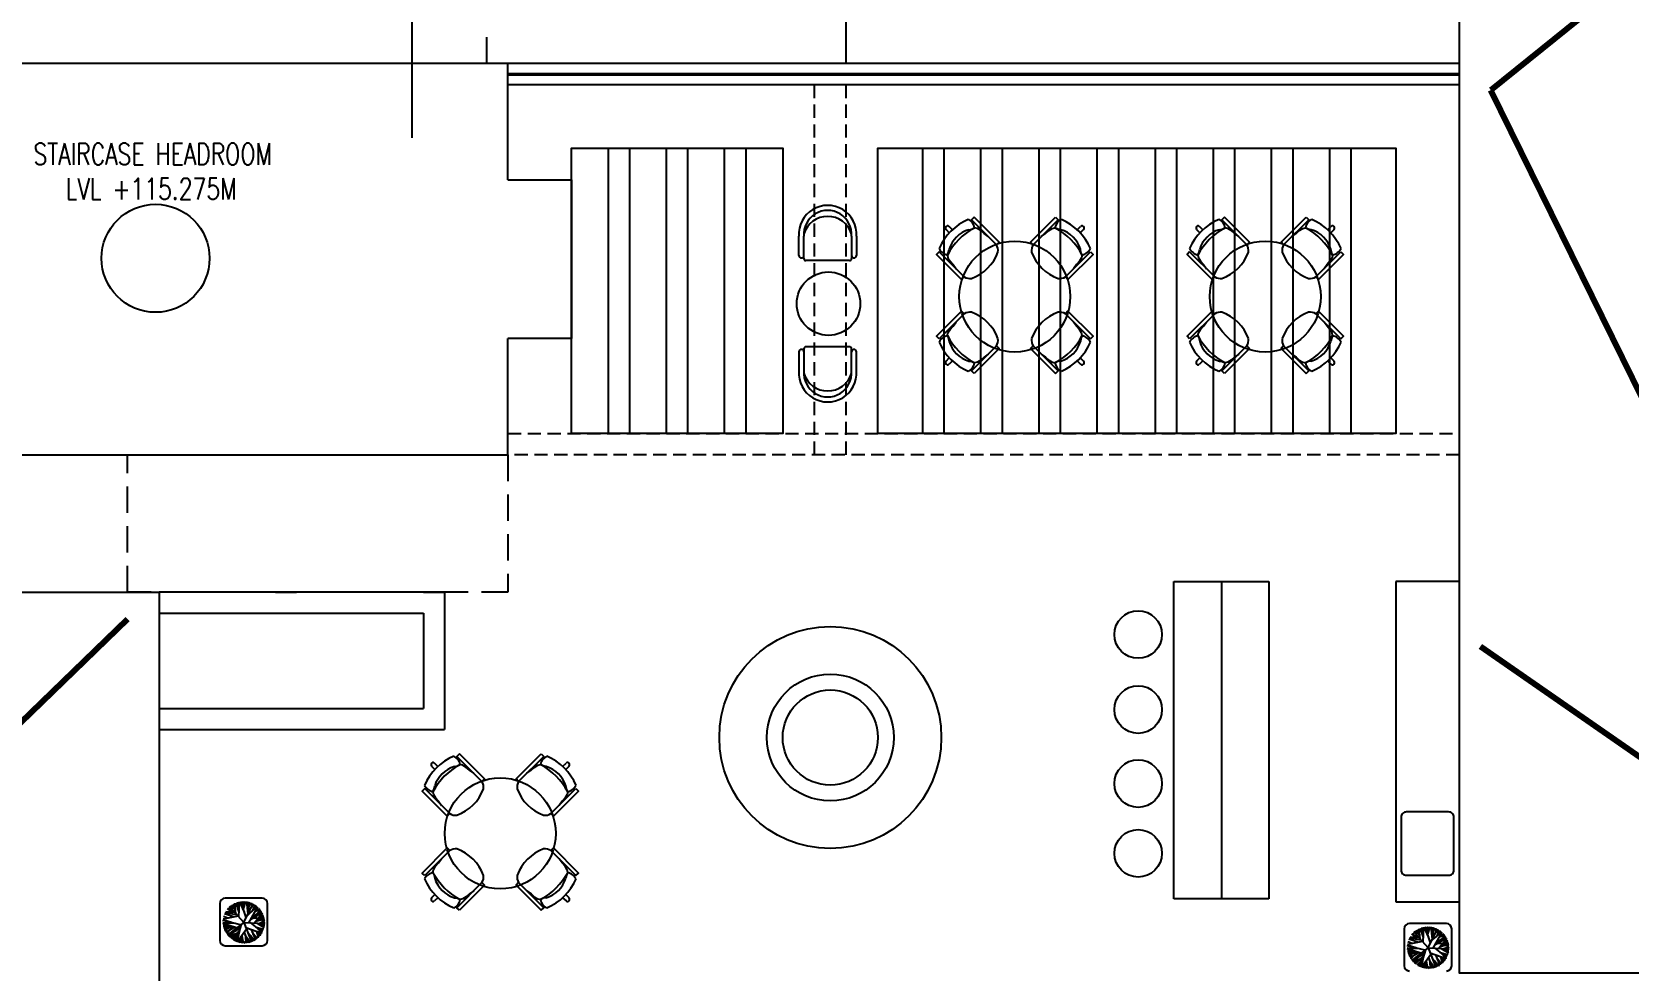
# Model space of a CAD drawing. Extents: x -32840 to 422982, y 280745 to 888746.
# Drawn here: x 224887 to 239997, y 297500 to 306384 of the extents above; entities that cross this region are included whole.
import ezdxf
from ezdxf.enums import TextEntityAlignment as Align

# ---------------------------------------------------------------- set-up
doc = ezdxf.new("R2010")
doc.units = 0
doc.header["$LTSCALE"] = 1000
for name, pattern in [('CONTINOUS', [0]), ('HIDDEN', [0.375, 0.25, -0.125]), ('HIDDEN2', [0.1875, 0.125, -0.0625])]:
    doc.linetypes.add(name, pattern=pattern)
doc.layers.add('A-BEAM1', color=1, linetype='HIDDEN2', transparency=0.5)
for name, color, linetype in [('A-Chejja', 5, 'HIDDEN'), ('A-RD', 6, 'Continuous'), ('A-STAIR', 2, 'Continuous'), ('A-Tag LVl', 2, 'Continuous'), ('A-WALL', 7, 'CONTINOUS'), ('FURNITURE', 8, 'CONTINOUS'), ('PS_FLOOR SLOPE', 150, 'Continuous'), ('RAILING', 1, 'Continuous'), ('WALL', 6, 'Continuous')]:
    doc.layers.add(name, color=color, linetype=linetype)
doc.styles.add('ROMANS', font='romans.shx', dxfattribs={"width": 0.8})
doc.dimstyles.new('PS_DIM', dxfattribs={"dimtxt": 100, "dimasz": 100, "dimexe": 1, "dimexo": 1, "dimgap": 15, "dimtad": 1, "dimdec": 0, "dimrnd": 5, "dimzin": 3, "dimdsep": 46, "dimtxsty": 'ROMANS', "dimblk": 'OBLIQUE', "dimcen": 0.09, "dimclrd": 256, "dimclre": 256, "dimclrt": 4, "dimadec": 0, "dimazin": 0, "dimtfac": 1, "dimtdec": 0, "dimtix": 1, "dimtofl": 0, "dimtmove": 1, "dimatfit": 3, "dimfxl": 1, "dimtolj": 1, "dimtzin": 3, "dimarcsym": 0})

# ---------------------------------------------------------------- blocks, each defined once
blk = doc.blocks.new('TAG-SEC-ARROW')
h = blk.add_hatch(color=256)
h.paths.add_polyline_path([(-10.11, 0), (-6.5, 0, -0.2206), (-4.2, 4.96)])
h.paths.add_polyline_path([(0, 8.49), (-4.16, 5, -0.175251), (0, 6.5, -0.175251), (4.16, 5)])
h.paths.add_polyline_path([(4.2, 4.96, -0.2206), (6.5, 0), (10.11, 0)])
for p, q in [((0, 8.49), (-10.11, 0)), ((0, 8.49), (10.11, 0)), ((-6.5, 0), (-10.11, 0)), ((6.5, 0), (46.5, 0))]:
    blk.add_line(p, q)
blk.add_arc((0, 0), 6.5, 0, 180)
blk = doc.blocks.new('A$Ce1edbb18')
at = {"layer": 'A-Tag LVl', "xscale": -100.0000000000005, "yscale": 100.0000000000005, "zscale": 100, "rotation": 90}
blk.add_blockref('TAG-SEC-ARROW', (14792, 2649), dxfattribs=at)
blk = doc.blocks.new('RD')
at = {"style": 'ROMANS', "width": 0.75}
for tag, p in [('RT', (10.24, 14.08)), ('SZ', (10.24, 2.74))]:
    blk.add_attdef(tag, text='', height=9, dxfattribs=at).set_placement(p, align=Align.CENTER)
blk = doc.blocks.new('_Oblique')
at = {"color": 0, "linetype": 'ByBlock', "lineweight": -2}
blk.add_line((-0.5, -0.5), (0.5, 0.5), dxfattribs=at)
at = {"color": 0, "linetype": 'ByBlock'}
blk.add_line((-0.5, -0.5), (0.5, 0.5), dxfattribs=at)

msp = doc.modelspace()

# ---------------------------------------------------------------- linework, layer by layer
msp.add_line((228790.6, 299984.2), (228790.6, 299784.2))
at = {"layer": 'A-BEAM1'}
for p, q in [((232290.6, 302384.2), (232290.6, 305884.2)), ((232590.6, 302384.2), (232590.6, 305884.2))]:
    msp.add_line(p, q, dxfattribs=at)
msp.add_lwpolyline([(238390.6, 302584.2), (238390.6, 302384.2), (229390.6, 302384.2), (229390.6, 302584.2)], close=True, dxfattribs=at)
at = {"layer": 'A-Chejja', "color": 8}
msp.add_line((229190.6, 306084.2), (229190.6, 306384.2), dxfattribs=at)
at = {"layer": 'A-Chejja', "color": 8, "linetype": 'Continuous'}
msp.add_lwpolyline([(232590.6, 306084.2), (232590.6, 307984.2), (213165.6, 307984.2), (213165.6, 307384.2)], dxfattribs=at)
at = {"layer": 'A-Chejja', "color": 1, "linetype": 'Continuous'}
for points in [[(229990.6, 302584.2), (229990.6, 305284.2), (231990.6, 305284.2), (231990.6, 302584.2)], [(232890.6, 302584.2), (232890.6, 305284.2), (237790.6, 305284.2), (237790.6, 302584.2)]]:
    msp.add_lwpolyline(points, close=True, dxfattribs=at)
at = {"layer": 'A-Chejja', "linetype": 'Continuous'}
for points in [[(230540.6, 302584.2), (230340.6, 302584.2), (230340.6, 305284.2), (230540.6, 305284.2)], [(231090.6, 302584.2), (230890.6, 302584.2), (230890.6, 305284.2), (231090.6, 305284.2)], [(231640.6, 302584.2), (231440.6, 302584.2), (231440.6, 305284.2), (231640.6, 305284.2)], [(233515.6, 302584.2), (233315.6, 302584.2), (233315.6, 305284.2), (233515.6, 305284.2)], [(234065.6, 302584.2), (233865.6, 302584.2), (233865.6, 305284.2), (234065.6, 305284.2)], [(234615.6, 302584.2), (234415.6, 302584.2), (234415.6, 305284.2), (234615.6, 305284.2)], [(235165.6, 302584.2), (234965.6, 302584.2), (234965.6, 305284.2), (235165.6, 305284.2)], [(235715.6, 302584.2), (235515.6, 302584.2), (235515.6, 305284.2), (235715.6, 305284.2)], [(236265.6, 302584.2), (236065.6, 302584.2), (236065.6, 305284.2), (236265.6, 305284.2)], [(236815.6, 302584.2), (236615.6, 302584.2), (236615.6, 305284.2), (236815.6, 305284.2)], [(237365.6, 302584.2), (237165.6, 302584.2), (237165.6, 305284.2), (237365.6, 305284.2)]]:
    msp.add_lwpolyline(points, close=True, dxfattribs=at)
at = {"layer": 'A-Chejja', "color": 8}
msp.add_lwpolyline([(229390.6, 302384.2), (229390.6, 301084.2), (225790.6, 301084.2), (225790.6, 302384.2)], dxfattribs=at)
at = {"layer": 'A-STAIR'}
msp.add_lwpolyline([(229390.6, 304984.2), (229990.6, 304984.2), (229990.6, 303484.2), (229390.6, 303484.2)], dxfattribs=at)
at = {"layer": 'A-WALL'}
for p, q in [((229390.6, 302384.2), (229390.6, 303484.2)), ((228790.6, 301084.2), (226090.6, 301084.2)), ((227190.6, 301084.2), (227190.6, 301084.2)), ((227190.6, 301084.2), (227390.6, 301084.2)), ((227390.6, 301084.2), (227390.6, 301084.2)), ((228590.6, 301084.2), (228590.6, 301084.2)), ((228590.6, 301084.2), (228790.6, 301084.2)), ((228790.6, 301084.2), (228790.6, 299984.2)), ((226090.6, 300884.2), (226090.6, 299984.2)), ((226090.6, 300884.2), (228590.6, 300884.2)), ((228590.6, 300884.2), (228590.6, 299984.2)), ((226090.6, 299984.2), (227190.6, 299984.2)), ((226090.6, 299984.2), (228590.6, 299984.2)), ((226090.6, 299784.2), (228790.6, 299784.2))]:
    msp.add_line(p, q, dxfattribs=at)
at = {"layer": 'A-WALL', "color": 2}
for points in [[(248890.6, 297484.2), (248890.6, 317084.2), (238390.6, 317084.2), (238390.6, 306084.2), (238390.6, 297484.2), (248890.6, 297484.2)], [(229390.6, 306084.2), (222690.6, 306084.2), (222690.6, 302384.2), (229390.6, 302384.2), (229390.6, 303484.2)], [(229390.6, 304984.2), (229390.6, 306084.2)]]:
    msp.add_lwpolyline(points, dxfattribs=at)
msp.add_lwpolyline([(213690.6, 301084.2), (226090.6, 301084.2), (226090.6, 294184.2), (218590.6, 294184.2), (213690.6, 294184.2)], close=True, dxfattribs=at)
at = {"layer": 'FURNITURE'}
for p, q in [((233535.8, 304515.5), (233566.4, 304483.6)), ((233596, 304513.1), (233564.3, 304543.9)), ((233751.3, 304513.5), (233779.5, 304518.8)), ((233779.5, 304518.8), (233806.1, 304530.2)), ((233831.5, 304524.7), (233806.1, 304530.2)), ((233864, 304504.8), (233831.5, 304524.7)), ((233895.2, 304476.8), (233864, 304504.8)), ((233934.9, 304448.4), (233895.2, 304476.8)), ((234436.9, 304448.4), (234476.6, 304476.8)), ((234476.6, 304476.8), (234507.8, 304504.8)), ((234507.8, 304504.8), (234540.3, 304524.7)), ((234540.3, 304524.7), (234565.7, 304530.2)), ((234592.4, 304518.8), (234565.7, 304530.2)), ((234620.5, 304513.5), (234592.4, 304518.8)), ((234775.8, 304513.1), (234807.5, 304543.9)), ((234836, 304515.5), (234805.4, 304483.6)), ((235905.6, 304515.5), (235936.2, 304483.6)), ((235965.8, 304513.1), (235934.1, 304543.9)), ((236121.1, 304513.5), (236149.3, 304518.8)), ((236149.3, 304518.8), (236175.9, 304530.2)), ((236201.3, 304524.7), (236175.9, 304530.2)), ((236233.8, 304504.8), (236201.3, 304524.7)), ((236265, 304476.8), (236233.8, 304504.8)), ((236304.7, 304448.4), (236265, 304476.8)), ((236806.7, 304448.4), (236846.4, 304476.8)), ((236846.4, 304476.8), (236877.6, 304504.8)), ((236877.6, 304504.8), (236910.2, 304524.7)), ((236910.2, 304524.7), (236935.5, 304530.2)), ((236962.2, 304518.8), (236935.5, 304530.2)), ((236990.3, 304513.5), (236962.2, 304518.8)), ((237145.6, 304513.1), (237177.4, 304543.9)), ((237205.9, 304515.5), (237175.2, 304483.6)), ((232143.5, 304269.5), (232143.5, 304452.9)), ((232190.9, 304240.1), (232190.9, 304452.9)), ((232640.9, 304452.9), (232640.9, 304240.1)), ((232688.3, 304452.9), (232688.3, 304269.5)), ((233560, 304300.2), (233565.4, 304328.3)), ((234811.8, 304300.2), (234806.5, 304328.3)), ((235929.8, 304300.2), (235935.2, 304328.3)), ((237181.6, 304300.2), (237176.3, 304328.3)), ((232622, 304221.1), (232209.9, 304221.1)), ((233548.5, 304273.6), (233560, 304300.2)), ((233548.5, 304273.6), (233553.9, 304248.2)), ((233553.9, 304248.2), (233573.7, 304215.6)), ((233573.7, 304215.6), (233601.5, 304184.3)), ((233601.5, 304184.3), (233629.8, 304144.5)), ((234770.4, 304184.3), (234742.1, 304144.5)), ((234798.2, 304215.6), (234770.4, 304184.3)), ((234818, 304248.2), (234798.2, 304215.6)), ((234823.4, 304273.6), (234811.8, 304300.2)), ((234823.4, 304273.6), (234818, 304248.2)), ((235918.3, 304273.6), (235929.8, 304300.2)), ((235918.3, 304273.6), (235923.7, 304248.2)), ((235923.7, 304248.2), (235943.5, 304215.6)), ((235943.5, 304215.6), (235971.3, 304184.3)), ((235971.3, 304184.3), (235999.6, 304144.5)), ((237140.2, 304184.3), (237111.9, 304144.5)), ((237168, 304215.6), (237140.2, 304184.3)), ((237187.8, 304248.2), (237168, 304215.6)), ((237193.2, 304273.6), (237181.6, 304300.2)), ((237193.2, 304273.6), (237187.8, 304248.2)), ((233553.9, 303536.3), (233573.7, 303568.9)), ((233573.7, 303568.9), (233601.5, 303600.2)), ((233601.5, 303600.2), (233629.8, 303640.1)), ((234770.4, 303600.2), (234742.1, 303640.1)), ((234798.2, 303568.9), (234770.4, 303600.2)), ((234818, 303536.3), (234798.2, 303568.9)), ((235923.7, 303536.3), (235943.5, 303568.9)), ((235943.5, 303568.9), (235971.3, 303600.2)), ((235971.3, 303600.2), (235999.6, 303640.1)), ((237140.2, 303600.2), (237111.9, 303640.1)), ((237168, 303568.9), (237140.2, 303600.2)), ((237187.8, 303536.3), (237168, 303568.9)), ((233548.5, 303510.9), (233553.9, 303536.3)), ((233548.5, 303510.9), (233560, 303484.4)), ((233560, 303484.4), (233565.4, 303456.3)), ((234811.8, 303484.4), (234806.5, 303456.3)), ((234823.4, 303510.9), (234811.8, 303484.4)), ((234823.4, 303510.9), (234818, 303536.3)), ((235918.3, 303510.9), (235923.7, 303536.3)), ((235918.3, 303510.9), (235929.8, 303484.4)), ((235929.8, 303484.4), (235935.2, 303456.3)), ((237181.6, 303484.4), (237176.3, 303456.3)), ((237193.2, 303510.9), (237181.6, 303484.4)), ((237193.2, 303510.9), (237187.8, 303536.3)), ((232143.5, 303357.5), (232143.5, 303174.1)), ((232190.9, 303387), (232190.9, 303174.1)), ((232622, 303405.9), (232209.9, 303405.9)), ((232640.9, 303174.1), (232640.9, 303387)), ((232688.3, 303174.1), (232688.3, 303357.5)), ((233535.8, 303269.1), (233566.4, 303300.9)), ((233596, 303271.4), (233564.3, 303240.7)), ((233751.3, 303271), (233779.5, 303265.8)), ((233779.5, 303265.8), (233806.1, 303254.3)), ((233831.5, 303259.8), (233806.1, 303254.3)), ((233864, 303279.7), (233831.5, 303259.8)), ((233895.2, 303307.7), (233864, 303279.7)), ((233934.9, 303336.1), (233895.2, 303307.7)), ((234436.9, 303336.1), (234476.6, 303307.7)), ((234476.6, 303307.7), (234507.8, 303279.7)), ((234507.8, 303279.7), (234540.3, 303259.8)), ((234540.3, 303259.8), (234565.7, 303254.3)), ((234592.4, 303265.8), (234565.7, 303254.3)), ((234620.5, 303271), (234592.4, 303265.8)), ((234775.8, 303271.4), (234807.5, 303240.7)), ((234836, 303269.1), (234805.4, 303300.9)), ((235905.6, 303269.1), (235936.2, 303300.9)), ((235965.8, 303271.4), (235934.1, 303240.7)), ((236121.1, 303271), (236149.3, 303265.8)), ((236149.3, 303265.8), (236175.9, 303254.3)), ((236201.3, 303259.8), (236175.9, 303254.3)), ((236233.8, 303279.7), (236201.3, 303259.8)), ((236265, 303307.7), (236233.8, 303279.7)), ((236304.7, 303336.1), (236265, 303307.7)), ((236806.7, 303336.1), (236846.4, 303307.7)), ((236846.4, 303307.7), (236877.6, 303279.7)), ((236877.6, 303279.7), (236910.2, 303259.8)), ((236910.2, 303259.8), (236935.5, 303254.3)), ((236962.2, 303265.8), (236935.5, 303254.3)), ((236990.3, 303271), (236962.2, 303265.8)), ((237145.6, 303271.4), (237177.4, 303240.7)), ((237205.9, 303269.1), (237175.2, 303300.9)), ((235690.6, 301184.2), (236590.6, 301184.2)), ((235690.6, 298184.2), (235690.6, 301184.2)), ((236140.6, 301184.2), (236140.6, 298184.2)), ((236590.6, 301184.2), (236590.6, 298184.2)), ((238390.6, 301184.2), (237790.6, 301184.2)), ((237790.6, 301184.2), (237790.6, 298155.4)), ((228668.2, 299437.7), (228698.8, 299405.9)), ((228728.4, 299435.4), (228696.7, 299466.1)), ((228883.8, 299435.8), (228911.9, 299441.1)), ((228911.9, 299441.1), (228938.5, 299452.5)), ((228963.9, 299447), (228938.5, 299452.5)), ((228996.4, 299427.1), (228963.9, 299447)), ((229027.6, 299399.1), (228996.4, 299427.1)), ((229067.3, 299370.7), (229027.6, 299399.1)), ((229569.3, 299370.7), (229609.1, 299399.1)), ((229609.1, 299399.1), (229640.3, 299427.1)), ((229640.3, 299427.1), (229672.8, 299447)), ((229672.8, 299447), (229698.2, 299452.5)), ((229724.8, 299441.1), (229698.2, 299452.5)), ((229752.9, 299435.8), (229724.8, 299441.1)), ((229908.3, 299435.4), (229940, 299466.1)), ((229968.5, 299437.7), (229937.9, 299405.9)), ((228680.9, 299195.9), (228692.4, 299222.4)), ((228680.9, 299195.9), (228686.3, 299170.5)), ((228692.4, 299222.4), (228697.8, 299250.6)), ((229944.3, 299222.4), (229938.9, 299250.6)), ((229955.8, 299195.9), (229944.3, 299222.4)), ((229955.8, 299195.9), (229950.4, 299170.5)), ((228686.3, 299170.5), (228706.1, 299137.9)), ((228706.1, 299137.9), (228733.9, 299106.6)), ((228733.9, 299106.6), (228762.2, 299066.7)), ((229902.8, 299106.6), (229874.5, 299066.7)), ((229930.6, 299137.9), (229902.8, 299106.6)), ((229950.4, 299170.5), (229930.6, 299137.9)), ((228680.9, 298433.2), (228686.3, 298458.6)), ((228680.9, 298433.2), (228692.4, 298406.6)), ((228686.3, 298458.6), (228706.1, 298491.2)), ((228706.1, 298491.2), (228733.9, 298522.5)), ((228733.9, 298522.5), (228762.2, 298562.3)), ((229902.8, 298522.5), (229874.5, 298562.3)), ((229930.6, 298491.2), (229902.8, 298522.5)), ((229950.4, 298458.6), (229930.6, 298491.2)), ((229955.8, 298433.2), (229944.3, 298406.6)), ((229955.8, 298433.2), (229950.4, 298458.6)), ((228692.4, 298406.6), (228697.8, 298378.5)), ((229944.3, 298406.6), (229938.9, 298378.5)), ((226665.4, 298139.5), (226665.4, 297789.5)), ((227065.4, 298189.5), (226715.4, 298189.5)), ((227115.4, 297789.5), (227115.4, 298139.5)), ((228668.2, 298191.3), (228698.8, 298223.2)), ((228728.4, 298193.7), (228696.7, 298163)), ((228883.8, 298193.3), (228911.9, 298188)), ((228911.9, 298188), (228938.5, 298176.6)), ((228963.9, 298182.1), (228938.5, 298176.6)), ((228996.4, 298202), (228963.9, 298182.1)), ((229027.6, 298230), (228996.4, 298202)), ((229067.3, 298258.4), (229027.6, 298230)), ((229569.3, 298258.4), (229609.1, 298230)), ((229609.1, 298230), (229640.3, 298202)), ((229640.3, 298202), (229672.8, 298182.1)), ((229672.8, 298182.1), (229698.2, 298176.6)), ((229724.8, 298188), (229698.2, 298176.6)), ((229752.9, 298193.3), (229724.8, 298188)), ((229908.3, 298193.7), (229940, 298163)), ((229968.5, 298191.3), (229937.9, 298223.2)), ((236590.6, 298184.2), (235690.6, 298184.2)), ((237790.6, 298155.4), (238390.6, 298155.4)), ((237869.7, 297899.8), (237869.7, 297549.8)), ((238269.7, 297949.8), (237919.7, 297949.8)), ((238319.7, 297549.8), (238319.7, 297899.8)), ((226715.4, 297739.5), (227065.4, 297739.5))]:
    msp.add_line(p, q, dxfattribs=at)
for points in [[(233800, 304632.6), (233775.3, 304607.9), (234012.4, 304370.7), (234037.1, 304395.3)], [(234571.8, 304632.6), (234596.5, 304607.9), (234359.4, 304370.7), (234334.7, 304395.3)], [(236169.8, 304632.6), (236145.1, 304607.9), (236382.2, 304370.7), (236406.9, 304395.3)], [(236941.6, 304632.6), (236966.3, 304607.9), (236729.2, 304370.7), (236704.5, 304395.3)], [(233470.5, 304304.5), (233445.9, 304279.8), (233683, 304042.6), (233707.6, 304067.3)], [(234901.3, 304304.5), (234926, 304279.8), (234688.9, 304042.6), (234664.2, 304067.3)], [(235840.3, 304304.5), (235815.7, 304279.8), (236052.8, 304042.6), (236077.4, 304067.3)], [(237271.1, 304304.5), (237295.8, 304279.8), (237058.7, 304042.6), (237034, 304067.3)], [(233470.5, 303480.1), (233445.9, 303504.7), (233683, 303741.9), (233707.6, 303717.3)], [(234901.3, 303480.1), (234926, 303504.7), (234688.9, 303741.9), (234664.2, 303717.3)], [(235840.3, 303480.1), (235815.7, 303504.7), (236052.8, 303741.9), (236077.4, 303717.3)], [(237271.1, 303480.1), (237295.8, 303504.7), (237058.7, 303741.9), (237034, 303717.3)], [(233800, 303152), (233775.3, 303176.6), (234012.4, 303413.9), (234037.1, 303389.2)], [(234571.8, 303152), (234596.5, 303176.6), (234359.4, 303413.9), (234334.7, 303389.2)], [(236169.8, 303152), (236145.1, 303176.6), (236382.2, 303413.9), (236406.9, 303389.2)], [(236941.6, 303152), (236966.3, 303176.6), (236729.2, 303413.9), (236704.5, 303389.2)], [(228932.4, 299554.8), (228907.7, 299530.2), (229144.8, 299292.9), (229169.5, 299317.6)], [(229704.3, 299554.8), (229728.9, 299530.2), (229491.8, 299292.9), (229467.2, 299317.6)], [(228603, 299226.8), (228578.3, 299202.1), (228815.4, 298964.9), (228840.1, 298989.5)], [(230033.7, 299226.8), (230058.4, 299202.1), (229821.3, 298964.9), (229796.6, 298989.5)], [(228603, 298402.3), (228578.3, 298427), (228815.4, 298664.2), (228840.1, 298639.6)], [(230033.7, 298402.3), (230058.4, 298427), (229821.3, 298664.2), (229796.6, 298639.6)], [(228932.4, 298074.3), (228907.7, 298098.9), (229144.8, 298336.1), (229169.5, 298311.5)], [(229704.3, 298074.3), (229728.9, 298098.9), (229491.8, 298336.1), (229467.2, 298311.5)]]:
    msp.add_lwpolyline(points, close=True, dxfattribs=at)
msp.add_lwpolyline([(238290.6, 299005.4), (237890.6, 299005.4, 0.4142136), (237840.6, 298955.4), (237840.6, 298455.4, 0.4142136), (237890.6, 298405.4), (238290.6, 298405.4, 0.4142136), (238340.6, 298455.4), (238340.6, 298955.4, 0.4142136)], format="xyb", close=True, dxfattribs=at)
for points in [[(226784, 298100.5), (226774.8, 298122)], [(226784, 298078), (226784, 298127.2)], [(226814.7, 298074.9), (226785, 298129.2)], [(226811.7, 298102.6), (226790.1, 298130.2)], [(226817.8, 298041.1), (226807.5, 298140.5)], [(226847.5, 298057.5), (226820.9, 298146.6)], [(226834.2, 298099.5), (226834.2, 298151.7)], [(226844.4, 298011.4), (226850.6, 298155.8)], [(226898.7, 298057.5), (226853.7, 298155.8)], [(226915.1, 298006.2), (226863.9, 298156.9)], [(226895.6, 298112.8), (226875.2, 298158.9)], [(226888.5, 298087.2), (226911, 298158.9)], [(226889.5, 298129.2), (226895.6, 298159.9)], [(226892.6, 297960.1), (226980.7, 298139.4)], [(226932.5, 298042.1), (226921.3, 298156.9)], [(226938.7, 298055.4), (226935.6, 298154.8)], [(226937.7, 298094.4), (226955.1, 298149.7)], [(226947.9, 298127.2), (226944.8, 298152.8)], [(226958.1, 298093.3), (226994, 298132.3)], [(226968.4, 298113.8), (226964.3, 298145.6)], [(226980.7, 298078), (227001.2, 298127.2)], [(226774.8, 297959.1), (226693.8, 297985.7)], [(226859.8, 297935.6), (226693.8, 297979.6)], [(226837.3, 298020.6), (226695.9, 297989.9)], [(226741, 298001.1), (226700, 298015.5)], [(226793.2, 298011.4), (226710.2, 298041.1)], [(226780.9, 298041.1), (226712.3, 298045.2)], [(226827, 298031.9), (226715.3, 298051.3)], [(226807.5, 298053.4), (226721.5, 298061.6)], [(226787.1, 298055.4), (226738.9, 298087.2)], [(226764.5, 298070.8), (226746.1, 298096.4)], [(226892.6, 297960.1), (226755.3, 298109.7)], [(226773.8, 298091.3), (226768.6, 298116.9)], [(226922.3, 298021.6), (227017.6, 298113.8)], [(226938.7, 297957.1), (227025.8, 298107.7)], [(226947.9, 298047.2), (227020.6, 298110.7)], [(226955.1, 297986.8), (227065.7, 298054.4)], [(226965.3, 298003.2), (227058.6, 298070.8)], [(226980.7, 298002.2), (227017.6, 298002.2)], [(226991, 297954), (227069.8, 298050.3)], [(226993, 298106.7), (227012.4, 298120)], [(226996.1, 298058.5), (227043.2, 298090.3)], [(226997.1, 298027.8), (227066.8, 298054.4)], [(227006.3, 297972.4), (227088.3, 297996)], [(227014.5, 298070.8), (227050.3, 298081)], [(227025.8, 298047.2), (227055.5, 298073.8)], [(227028.9, 297978.6), (227085.2, 298008.3)], [(227029.9, 298001.1), (227082.1, 298020.6)], [(227040.1, 298044.2), (227062.6, 298063.6)], [(227045.2, 297982.7), (227088.3, 297991.9)], [(227055.5, 298009.3), (227076, 298034.9)], [(227055.5, 297957.1), (227089.3, 297985.7)], [(226811.7, 297948.9), (226692.8, 297957.1)], [(226761.5, 297927.4), (226693.8, 297952)], [(226777.8, 297952), (226693.8, 297952)], [(226813.7, 297911), (226693.8, 297948.9)], [(226738.9, 297935.6), (226695.9, 297933.5)], [(226780.9, 297921.2), (226696.9, 297923.3)], [(226749.2, 297921.2), (226699, 297914.1)], [(226828, 297913), (226702, 297904.8)], [(226721.5, 297904.8), (226703, 297900.7)], [(226724.6, 297891.5), (226705.1, 297894.6)], [(226754.3, 297907.9), (226709.2, 297884.3)], [(226735.8, 297897.7), (226713.3, 297874.1)], [(226795.2, 297909.9), (226718.4, 297864.9)], [(226764.5, 297891.5), (226726.6, 297851.6)], [(226892.6, 297960.1), (226734.8, 297839.3)], [(226856.7, 297909.9), (226741, 297832.1)], [(226817.8, 297903.8), (226741, 297834.1)], [(226817.8, 297852.6), (226743, 297829)], [(226795.2, 297845.4), (226757.3, 297815.7)], [(226849.6, 297884.3), (226770.6, 297803.4)], [(226817.8, 297825.9), (226784, 297795.2)], [(226833.1, 297867.9), (226801.4, 297783.9)], [(226866, 297940.7), (226817.8, 297776.8)], [(226849.6, 297884.3), (226826, 297773.7)], [(226918.2, 297896.6), (226828, 297772.7)], [(226872.1, 297834.1), (226885.4, 297762.4)], [(226890.5, 297961.2), (226891.6, 297961.2), (226893.6, 297961.2), (226891.6, 297961.2), (226890.5, 297961.2)], [(226892.6, 297960.1), (227091.4, 297948.9)], [(226892.6, 297960.1), (226965.3, 297773.7)], [(226895.6, 297866.9), (226931.5, 297766.5)], [(226902.8, 297845.4), (226952, 297770.6)], [(226909, 297828), (226912, 297763.4)], [(226912, 297911), (227061.6, 297857.7)], [(226931.5, 297860.8), (226994, 297790.1)], [(226955.1, 297957.1), (227066.8, 297866.9)], [(226955.1, 297835.2), (226974.5, 297779.8)], [(226961.2, 297893.5), (227003.3, 297796.2)], [(226967.4, 297821.8), (226983.8, 297783.9)], [(226971.5, 297868.9), (227019.6, 297808.5)], [(226977.6, 297852.6), (227010.4, 297802.4)], [(227007.3, 297914.1), (227079.1, 297894.6)], [(227025.8, 297900.7), (227062.6, 297860.8), (227010.4, 297875.1), (227028.9, 297815.7)], [(227016.6, 297953), (227085.2, 297911)], [(227016.6, 297852.6), (227023.7, 297812.6)], [(227019.6, 297872), (227049.3, 297839.3)], [(227019.6, 297835.2), (227037, 297824.9)], [(227029.9, 297860.8), (227042.2, 297831)], [(227036, 297906.9), (227072.9, 297880.2)], [(227037, 297852.6), (227055.5, 297848.5)], [(227039.1, 297952), (227091.4, 297968.3)], [(227049.3, 297933.5), (227089.3, 297937.6)], [(227052.4, 297952), (227089.3, 297942.7)], [(227056.5, 297929.4), (227088.3, 297926.3)], [(227058.6, 297900.7), (227082.1, 297903.8)], [(227068.8, 297960.1), (227091.4, 297957.1)], [(238011.8, 297813.7), (237925.8, 297821.9)], [(237991.4, 297815.7), (237943.2, 297847.5)], [(237968.8, 297831.1), (237950.4, 297856.7)], [(238096.9, 297720.5), (237959.6, 297870.1)], [(237978.1, 297851.6), (237972.9, 297877.2)], [(237988.3, 297860.8), (237979.1, 297882.4)], [(237988.3, 297838.3), (237988.3, 297887.5)], [(238019, 297835.2), (237989.3, 297889.5)], [(238016, 297862.9), (237994.4, 297890.5)], [(238022.1, 297801.4), (238011.8, 297900.8)], [(238051.8, 297817.8), (238025.2, 297906.9)], [(238038.5, 297859.8), (238038.5, 297912.1)], [(238048.7, 297771.7), (238054.9, 297916.1)], [(238103.1, 297817.8), (238058, 297916.1)], [(238119.4, 297766.6), (238068.2, 297917.2)], [(238099.9, 297873.1), (238079.5, 297919.2)], [(238092.8, 297847.5), (238115.3, 297919.2)], [(238093.8, 297889.5), (238099.9, 297920.3)], [(238096.9, 297720.5), (238185, 297899.8)], [(238136.8, 297802.4), (238125.6, 297917.2)], [(238126.6, 297782), (238221.9, 297874.1)], [(238143, 297815.7), (238139.9, 297915.1)], [(238142, 297854.7), (238159.4, 297910)], [(238143, 297717.4), (238230.1, 297868)], [(238152.2, 297887.5), (238149.1, 297913.1)], [(238152.2, 297807.6), (238224.9, 297871.1)], [(238162.4, 297853.6), (238198.3, 297892.6)], [(238172.7, 297874.1), (238168.6, 297905.9)], [(238169.6, 297763.5), (238262.9, 297831.1)], [(238185, 297838.3), (238205.5, 297887.5)], [(238197.3, 297867), (238216.8, 297880.3)], [(238200.4, 297818.8), (238247.5, 297850.6)], [(238218.8, 297831.1), (238254.7, 297841.3)], [(238230.1, 297807.6), (238259.8, 297834.2)], [(238244.4, 297804.5), (238267, 297823.9)], [(226863.9, 297803.4), (226844.4, 297767.5)], [(226859.8, 297816.7), (226876.2, 297763.4)], [(226867, 297792.1), (226862.9, 297765.5)], [(226877.2, 297799.3), (226905.9, 297762.4)], [(226911, 297789.1), (226924.3, 297765.5)], [(226928.5, 297806.4), (226938.7, 297767.5)], [(226955.1, 297800.3), (226973.5, 297779.8)], [(226983.8, 297802.4), (226998.1, 297793.1)], [(238016, 297709.2), (237897.1, 297717.4)], [(237979.1, 297719.5), (237898.1, 297746.1)], [(238064.1, 297695.9), (237898.1, 297739.9)], [(237965.8, 297687.7), (237898.1, 297712.3)], [(237982.1, 297712.3), (237898.1, 297712.3)], [(238018, 297671.3), (237898.1, 297709.2)], [(238041.6, 297780.9), (237900.2, 297750.2)], [(237943.2, 297695.9), (237900.2, 297693.8)], [(237985.2, 297681.5), (237901.2, 297683.6)], [(237953.5, 297681.5), (237903.3, 297674.4)], [(237945.3, 297761.4), (237904.3, 297775.8)], [(238032.3, 297673.3), (237906.3, 297665.1)], [(237958.6, 297668.2), (237913.5, 297644.7)], [(237997.5, 297771.7), (237914.5, 297801.4)], [(237985.2, 297801.4), (237916.6, 297805.5)], [(238031.3, 297792.2), (237919.6, 297811.6)], [(237999.5, 297670.3), (237922.7, 297625.2)], [(238096.9, 297720.5), (237939.1, 297599.6)], [(238061, 297670.3), (237945.3, 297592.4)], [(238070.3, 297701), (238022.1, 297537.1)], [(238094.8, 297721.5), (238095.9, 297721.5), (238097.9, 297721.5), (238095.9, 297721.5), (238094.8, 297721.5)], [(238096.9, 297720.5), (238295.7, 297709.2)], [(238096.9, 297720.5), (238169.6, 297534)], [(238116.4, 297671.3), (238265.9, 297618)], [(238159.4, 297747.1), (238270.1, 297814.7)], [(238159.4, 297717.4), (238271.1, 297627.2)], [(238185, 297762.5), (238221.9, 297762.5)], [(238195.3, 297714.3), (238274.1, 297810.6)], [(238201.4, 297788.1), (238271.1, 297814.7)], [(238210.6, 297732.8), (238292.6, 297756.3)], [(238211.6, 297674.4), (238283.4, 297654.9)], [(238220.9, 297713.3), (238289.5, 297671.3)], [(238233.2, 297738.9), (238289.5, 297768.6)], [(238234.2, 297761.4), (238286.4, 297780.9)], [(238243.4, 297712.3), (238295.7, 297728.7)], [(238249.5, 297743), (238292.6, 297752.2)], [(238253.6, 297693.8), (238293.6, 297697.9)], [(238256.7, 297712.3), (238293.6, 297703)], [(238259.8, 297769.7), (238280.3, 297795.3)], [(238259.8, 297717.4), (238293.6, 297746.1)], [(238260.8, 297689.7), (238292.6, 297686.6)], [(238273.1, 297720.5), (238295.7, 297717.4)], [(237925.8, 297665.1), (237907.3, 297661)], [(237928.9, 297651.8), (237909.4, 297654.9)], [(237940.1, 297658), (237917.6, 297634.4)], [(237968.8, 297651.8), (237930.9, 297611.9)], [(238022.1, 297664.1), (237945.3, 297594.5)], [(238022.1, 297612.9), (237947.3, 297589.3)], [(237999.5, 297605.7), (237961.6, 297576)], [(238053.9, 297644.7), (237975, 297563.7)], [(238022.1, 297586.2), (237988.3, 297555.5)], [(238037.5, 297628.3), (238005.7, 297544.2)], [(238053.9, 297644.7), (238030.3, 297534)], [(238122.5, 297657), (238032.3, 297533)], [(238068.2, 297563.7), (238048.7, 297527.9)], [(238064.1, 297577), (238080.5, 297523.7)], [(238071.3, 297552.5), (238067.2, 297525.8)], [(238076.4, 297594.5), (238089.7, 297522.7)], [(238081.5, 297559.6), (238110.2, 297522.7)], [(238099.9, 297627.2), (238135.8, 297526.8)], [(238107.1, 297605.7), (238156.3, 297530.9)], [(238113.3, 297588.3), (238116.4, 297523.7)], [(238115.3, 297549.4), (238128.7, 297525.8)], [(238132.8, 297566.8), (238143, 297527.9)], [(238135.8, 297621.1), (238198.3, 297550.4)], [(238159.4, 297595.5), (238178.9, 297540.2)], [(238159.4, 297560.6), (238177.8, 297540.2)], [(238165.5, 297653.9), (238207.6, 297556.5)], [(238171.7, 297582.2), (238188.1, 297544.2)], [(238175.8, 297629.3), (238223.9, 297568.8)], [(238181.9, 297612.9), (238214.7, 297562.7)], [(238188.1, 297562.7), (238202.4, 297553.5)], [(238230.1, 297661), (238267, 297621.1), (238214.7, 297635.4), (238233.2, 297576)], [(238220.9, 297612.9), (238228, 297572.9)], [(238223.9, 297632.4), (238253.6, 297599.6)], [(238223.9, 297595.5), (238241.3, 297585.2)], [(238234.2, 297621.1), (238246.5, 297591.4)], [(238240.3, 297667.2), (238277.2, 297640.6)], [(238241.3, 297612.9), (238259.8, 297608.8)], [(238262.9, 297661), (238286.4, 297664.1)]]:
    msp.add_lwpolyline(points, dxfattribs=at)
for centre, radius in [((226056.7, 304243.1), 511.1), ((234185.9, 303880.4), 524.9), ((236555.7, 303880.4), 524.9), ((232423, 303813.5), 300), ((235353, 300683.5), 225), ((232440.6, 299709.2), 1050), ((232440.6, 299709.2), 600), ((232440.6, 299709.2), 450), ((235353, 299973.5), 225), ((235353, 299273.5), 225), ((229318.3, 298802.6), 524.9), ((235353, 298613.5), 225)]:
    msp.add_circle(centre, radius, dxfattribs=at)
for centre, radius, start, end in [((232415.9, 304470.6), 273, 356.29706, 183.70294), ((232415.9, 304470.4), 225.7, 355.54802, 184.45198), ((232415.9, 304404.3), 235.2, 16.33488, 163.66512), ((233952.8, 304125.3), 526.9, 113.15335, 156.61985), ((233550, 304529.7), 20.1, 44.56381, 225.2094), ((234091.7, 303986.8), 614.4, 118.18575, 152.16797), ((233832.5, 304246), 279.6, 106.88416, 162.88905), ((233704.3, 304515.6), 102.8, 8.15673, 66.33251), ((234667.5, 304515.6), 102.8, 113.66749, 171.84327), ((234280.1, 303986.8), 614.4, 27.83203, 61.81425), ((234539.3, 304246), 279.6, 17.11095, 73.11584), ((234419.1, 304125.3), 526.9, 23.38015, 66.84665), ((234821.9, 304529.7), 20.1, 314.7906, 135.43619), ((236322.6, 304125.3), 526.9, 113.15335, 156.61985), ((235919.8, 304529.7), 20.1, 44.56381, 225.2094), ((236461.6, 303986.8), 614.4, 118.18575, 152.16797), ((236202.3, 304246), 279.6, 106.88416, 162.88905), ((236074.1, 304515.6), 102.8, 8.15673, 66.33251), ((237037.3, 304515.6), 102.8, 113.66749, 171.84327), ((236649.9, 303986.8), 614.4, 27.83203, 61.81425), ((236909.1, 304246), 279.6, 17.11095, 73.11584), ((236788.9, 304125.3), 526.9, 23.38015, 66.84665), ((237191.7, 304529.7), 20.1, 314.7906, 135.43619), ((233583.1, 304401), 132.1, 210.28549, 254.77168), ((233920.7, 304315.4), 107, 352.84158, 31.08275), ((234451.1, 304315.4), 107, 148.91725, 187.15842), ((234788.7, 304401), 132.1, 285.22832, 329.71451), ((235952.9, 304401), 132.1, 210.28549, 254.77168), ((236290.5, 304315.4), 107, 352.84158, 31.08275), ((236820.9, 304315.4), 107, 148.91725, 187.15842), ((237158.5, 304401), 132.1, 285.22832, 329.71451), ((232167.2, 304269.5), 23.7, 180, 0), ((232209.9, 304240.1), 19, 180, 270), ((232622, 304240.1), 19, 270, 0), ((232664.6, 304269.5), 23.7, 180, 0), ((233634.9, 304444.5), 417.1, 289.73567, 340.03753), ((234736.9, 304444.5), 417.1, 199.96247, 250.26433), ((236004.7, 304444.5), 417.1, 289.73567, 340.03753), ((237106.7, 304444.5), 417.1, 199.96247, 250.26433), ((233762.4, 304151.3), 100.3, 236.88973, 277.61464), ((234609.4, 304151.3), 100.3, 262.38536, 303.11027), ((236132.2, 304151.3), 100.3, 236.88973, 277.61464), ((236979.2, 304151.3), 100.3, 262.38536, 303.11027), ((233762.4, 303633.2), 100.3, 82.38536, 123.11027), ((233634.9, 303340.1), 417.1, 19.96247, 70.26433), ((234736.9, 303340.1), 417.1, 109.73567, 160.03753), ((234609.4, 303633.2), 100.3, 56.88973, 97.61464), ((236132.2, 303633.2), 100.3, 82.38536, 123.11027), ((236004.7, 303340.1), 417.1, 19.96247, 70.26433), ((237106.7, 303340.1), 417.1, 109.73567, 160.03753), ((236979.2, 303633.2), 100.3, 56.88973, 97.61464), ((233583.1, 303383.5), 132.1, 105.22832, 149.71451), ((233952.8, 303659.2), 526.9, 203.38015, 246.84665), ((234091.7, 303797.8), 614.4, 207.83203, 241.81425), ((233832.5, 303538.5), 279.6, 197.11095, 253.11584), ((233920.7, 303469.1), 107, 328.91725, 7.15842), ((234451.1, 303469.1), 107, 172.84158, 211.08275), ((234280.1, 303797.8), 614.4, 298.18575, 332.16797), ((234539.3, 303538.5), 279.6, 286.88416, 342.88905), ((234419.1, 303659.2), 526.9, 293.15335, 336.61985), ((234788.7, 303383.5), 132.1, 30.28549, 74.77168), ((235952.9, 303383.5), 132.1, 105.22832, 149.71451), ((236322.6, 303659.2), 526.9, 203.38015, 246.84665), ((236461.6, 303797.8), 614.4, 207.83203, 241.81425), ((236202.3, 303538.5), 279.6, 197.11095, 253.11584), ((236290.5, 303469.1), 107, 328.91725, 7.15842), ((236820.9, 303469.1), 107, 172.84158, 211.08275), ((236649.9, 303797.8), 614.4, 298.18575, 332.16797), ((236909.1, 303538.5), 279.6, 286.88416, 342.88905), ((236788.9, 303659.2), 526.9, 293.15335, 336.61985), ((237158.5, 303383.5), 132.1, 30.28549, 74.77168), ((232167.2, 303357.5), 23.7, 0, 180), ((232209.9, 303387), 19, 90, 180), ((232622, 303387), 19, 0, 90), ((232664.6, 303357.5), 23.7, 0, 180), ((233550, 303254.8), 20.1, 134.7906, 315.43619), ((234821.9, 303254.8), 20.1, 224.56381, 45.2094), ((235919.8, 303254.8), 20.1, 134.7906, 315.43619), ((237191.7, 303254.8), 20.1, 224.56381, 45.2094), ((232415.9, 303156.5), 273, 176.29706, 3.70294), ((232415.9, 303156.6), 225.7, 175.54802, 4.45198), ((232415.9, 303222.7), 235.2, 196.33488, 343.66512), ((233704.3, 303268.9), 102.8, 293.66749, 351.84327), ((234667.5, 303268.9), 102.8, 188.15673, 246.33251), ((236074.1, 303268.9), 102.8, 293.66749, 351.84327), ((237037.3, 303268.9), 102.8, 188.15673, 246.33251), ((229085.2, 299047.6), 526.9, 113.15335, 156.61985), ((228836.7, 299437.9), 102.8, 8.15673, 66.33251), ((229799.9, 299437.9), 102.8, 113.66749, 171.84327), ((229551.5, 299047.6), 526.9, 23.38015, 66.84665), ((228682.4, 299452), 20.1, 44.56381, 225.2094), ((229224.2, 298909), 614.4, 118.18575, 152.16797), ((228965, 299168.3), 279.6, 106.88416, 162.88905), ((229412.5, 298909), 614.4, 27.83203, 61.81425), ((229671.7, 299168.3), 279.6, 17.11095, 73.11584), ((229954.3, 299452), 20.1, 314.7906, 135.43619), ((228715.6, 299323.3), 132.1, 210.28549, 254.77168), ((228767.3, 299366.7), 417.1, 289.73567, 340.03753), ((229053.2, 299237.7), 107, 352.84158, 31.08275), ((229583.5, 299237.7), 107, 148.91725, 187.15842), ((229869.4, 299366.7), 417.1, 199.96247, 250.26433), ((229921.1, 299323.3), 132.1, 285.22832, 329.71451), ((228894.9, 299073.6), 100.3, 236.88973, 277.61464), ((229741.8, 299073.6), 100.3, 262.38536, 303.11027), ((228894.9, 298555.5), 100.3, 82.38536, 123.11027), ((228767.3, 298262.3), 417.1, 19.96247, 70.26433), ((229869.4, 298262.3), 417.1, 109.73567, 160.03753), ((229741.8, 298555.5), 100.3, 56.88973, 97.61464), ((228715.6, 298305.8), 132.1, 105.22832, 149.71451), ((229224.2, 298720.1), 614.4, 207.83203, 241.81425), ((229412.5, 298720.1), 614.4, 298.18575, 332.16797), ((229921.1, 298305.8), 132.1, 30.28549, 74.77168), ((229085.2, 298581.5), 526.9, 203.38015, 246.84665), ((228965, 298460.8), 279.6, 197.11095, 253.11584), ((229053.2, 298391.4), 107, 328.91725, 7.15842), ((229583.5, 298391.4), 107, 172.84158, 211.08275), ((229671.7, 298460.8), 279.6, 286.88416, 342.88905), ((229551.5, 298581.5), 526.9, 293.15335, 336.61985), ((226715.4, 298139.5), 50, 90, 180), ((227065.4, 298139.5), 50, 0, 90), ((228682.4, 298177.1), 20.1, 134.7906, 315.43619), ((228836.7, 298191.2), 102.8, 293.66749, 351.84327), ((229799.9, 298191.2), 102.8, 188.15673, 246.33251), ((229954.3, 298177.1), 20.1, 224.56381, 45.2094), ((237919.7, 297899.8), 50, 90, 180), ((238269.7, 297899.8), 50, 0, 90), ((226715.4, 297789.5), 50, 180, 270), ((227065.4, 297789.5), 50, 270, 0), ((237919.7, 297549.8), 50, 180, 270), ((238269.7, 297549.8), 50, 270, 0)]:
    msp.add_arc(centre, radius, start, end, dxfattribs=at)
at = {"layer": 'RAILING'}
for p, q in [((229390.6, 305990.2), (231990.6, 305990.2)), ((229390.6, 305978.2), (231990.6, 305978.2)), ((231990.6, 305990.2), (238390.6, 305990.2)), ((231990.6, 305978.2), (238390.6, 305978.2))]:
    msp.add_line(p, q, dxfattribs=at)
at = {"layer": 'WALL', "color": 4}
for p, q in [((238390.6, 306084.2), (229390.6, 306084.2)), ((238390.6, 305884.2), (229390.6, 305884.2))]:
    msp.add_line(p, q, dxfattribs=at)

# ---------------------------------------------------------------- block references
msp.add_blockref('A$Ce1edbb18', (213690.6, 307384.2))
at = {"layer": 'A-RD'}
ref = msp.add_blockref('RD', (225674.5, 304719.3), dxfattribs=dict(at, xscale=29.00000000000006, yscale=29.00000000000006, zscale=29.00000000000006, rotation=2.625499817554554e-06))
ref.add_attrib('RT', 'STAIRCASE HEADROOM', dxfattribs={"height": 203, "rotation": 360, "style": 'ROMANS', "width": 0.75}).set_placement((226029.6, 305127.5), align=Align.CENTER)
ref.add_attrib('SZ', 'LVL +115.275M', dxfattribs={"height": 203, "rotation": 360, "style": 'ROMANS', "width": 0.75}).set_placement((226015.1, 304798.8), align=Align.CENTER)

# ---------------------------------------------------------------- leaders
at = {"layer": 'PS_FLOOR SLOPE'}
for points in [[(248166.1, 313472.5), (238690.6, 305834.2)], [(242508.8, 298056.6), (238690.6, 305834.2)], [(219506.5, 294735.8, 7.9), (225790.6, 300830, 7.9)], [(242406.7, 297918.4), (238590.6, 300571.1)]]:
    msp.add_leader(points, dimstyle='PS_DIM', override={"dimscale": 1, "dimtxt": 100, "dimasz": 150, "dimgap": 15, "dimtad": 0, "dimclrd": 256, "dimlwd": 65534}, dxfattribs=at)

doc.saveas('drawing.dxf')
